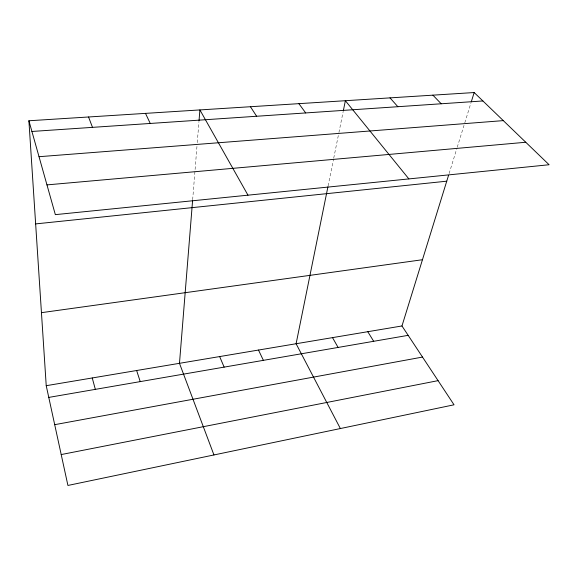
<?xml version="1.0" encoding="UTF-8"?>
<svg xmlns="http://www.w3.org/2000/svg" width="578" height="578" viewBox="0 0 578 578"><rect width="100%" height="100%" fill="white"/><g stroke="black" fill="none" stroke-linecap="round" stroke-linejoin="round"><path stroke-width="0.43" stroke-dasharray="2.89 2.17" d="M192.655 199.757L197.047 145.295M197.264 142.643L198.969 121.423M328.094 185.921L333.542 159.051M333.723 158.162L338.564 134.291M338.918 132.528L343.224 111.316M449.113 173.537L456.981 148.084M457.241 147.238L464.026 125.318M464.806 122.789L471.041 102.624"/><path stroke-width="0.87" d="M192.59 200.638L179.476 363.324L213.947 454.951M199.042 120.542L199.901 109.928L247.969 195.176M327.921 186.781L296.102 343.737L340.37 428.544M343.397 110.427L345.369 100.709L408.877 178.913M28.9 120.766L55.343 214.64L549.1 164.744L474.162 92.545L28.9 120.766L46.226 385.692L67.922 485.455L454.033 404.802L401.97 325.963L448.586 175.242M471.301 101.786L474.162 92.545M61.203 454.561L438.081 380.649M54.708 424.678L422.511 357.067M48.776 397.404L408.162 335.341M46.226 385.692L401.97 325.963M41.45 312.669L422.46 259.724M35.648 223.903L446.743 181.189M46.962 184.895L525.763 142.26M39.022 156.703L503.308 120.621M31.913 131.459L482.89 100.955M432.9 95.16L441.216 103.78M390.005 97.877L397.866 106.706M298.884 103.657L305.69 112.941M250.44 106.728L256.632 116.265M367.781 331.707L373.684 341.295M332.509 337.624L338.094 347.443M258.496 350.051L263.38 360.347M145.49 113.375L150.258 123.454M219.647 356.575L224.134 367.124M88.557 116.987L92.487 127.362M136.632 370.512L140.23 381.61M92.249 377.969L95.341 389.362"/></g></svg>
